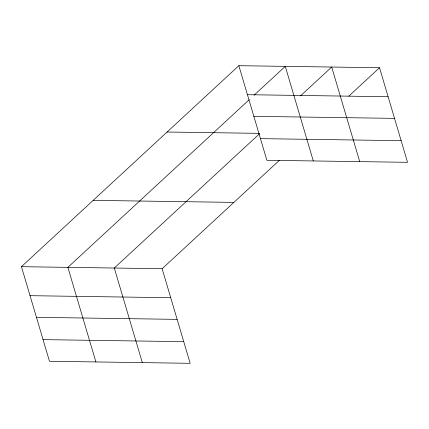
<?xml version="1.0" encoding="UTF-8"?>
<svg xmlns="http://www.w3.org/2000/svg" width="429" height="429" viewBox="0 0 429 429"><rect width="100%" height="100%" fill="white"/><g stroke="black" fill="none" stroke-linecap="round" stroke-linejoin="round"><path stroke-width="0.64" d="M279.29 160.414L162.135 268.726L190.154 363.309L49.469 361.266L21.45 266.682L238.846 65.691L379.531 67.734L407.55 162.318L266.865 160.274L238.846 65.691M249.158 99.753L67.879 267.353L95.892 361.942M254.038 95.243L285.274 66.366L313.293 160.95M259.475 133.81L114.302 268.028L142.321 362.612M300.466 95.914L331.697 67.037L359.716 161.626M348.788 96.16L379.531 67.734M247.436 94.691L388.122 96.734M253.85 116.334L394.535 118.377M167.106 132.019L259.293 133.355M260.457 138.631L401.136 140.674M93.19 200.354L233.875 202.397M21.45 266.682L162.135 268.726M30.041 295.678L170.726 297.721M36.449 317.326L177.134 319.369M43.056 339.623L183.741 341.666"/></g></svg>
